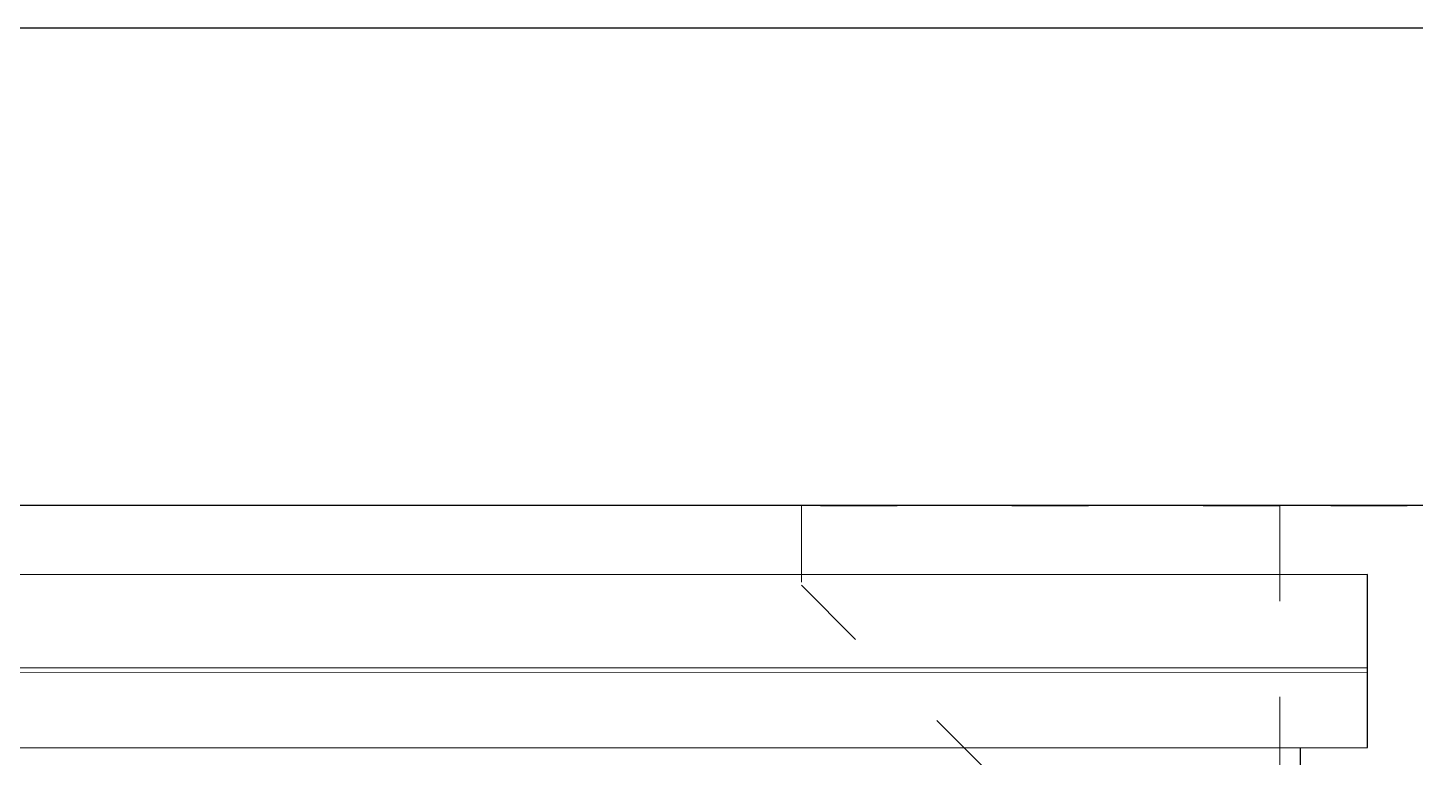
# Model space of a CAD drawing. Header units: millimetres. Extents: x 55614 to 110757, y -66981 to -47484.
# Drawn here: x 78049.7 to 78484.9, y -50120.8 to -49891.9 of the extents above; entities that cross this region are included whole.
import ezdxf

# ---------------------------------------------------------------- set-up
doc = ezdxf.new("R2010")
doc.units = ezdxf.units.MM
doc.linetypes.add('ACAD_ISO03W100', pattern=[30, 12, -18])
doc.layers.get('0').update_dxf_attribs({"lineweight": 15})
doc.layers.add('4212-98011_2_2_0', color=7, linetype='Continuous')
doc.layers.add('4212-Y040801_1_1_0', color=7, linetype='Continuous')
doc.layers.add('THICK', color=7, linetype='Continuous', lineweight=0)

# ---------------------------------------------------------------- blocks, each defined once
blk = doc.blocks.new('RU67I6756')
at = {"color": 0, "linetype": 'Continuous'}
for p, q in [((25170.73, 16697.8), (24315.73, 16697.7)), ((25170.73, 16696.4), (24315.73, 16696.3))]:
    blk.add_line(p, q, dxfattribs=at)
at = {"layer": '4212-98011_2_2_0', "color": 0, "linetype": 'Continuous'}
blk.add_line((25149.73, 16665.67), (25149.73, 16672.75), dxfattribs=at)
at = {"layer": '4212-Y040801_1_1_0', "color": 0, "linetype": 'Continuous'}
for p, q in [((25170.72, 16727.04), (24315.72, 16726.94)), ((25170.73, 16672.76), (25170.72, 16727.04)), ((24315.73, 16672.66), (25170.73, 16672.76))]:
    blk.add_line(p, q, dxfattribs=at)
blk = doc.blocks.new('DFHYTYHTRER')
at = {"layer": 'THICK', "linetype": 'ACAD_ISO03W100', "ltscale": 2}
for points in [[(1864.75, -31367.77), (1964.75, -31367.77), (1964.75, -33889.77), (1864.75, -33889.77)], [(1964.75, -31367.77), (2114.75, -31367.77), (2114.75, -31392.77), (1989.75, -31517.77), (1964.75, -31517.77)]]:
    blk.add_lwpolyline(points, close=True, dxfattribs=at)

msp = doc.modelspace()

# ---------------------------------------------------------------- linework, layer by layer
at = {"layer": 'THICK', "lineweight": -3}
msp.add_lwpolyline([(73855.372, -50041.855), (73855.372, -49978.855), (73816.372, -49978.855), (73816.372, -49891.855), (79518.372, -49891.855), (79518.372, -49978.855), (79542.372, -49978.855), (79542.372, -50041.855)], close=True, dxfattribs=at)

# ---------------------------------------------------------------- block references
at = {"layer": 'THICK', "lineweight": -3, "xscale": -1}
msp.add_blockref('DFHYTYHTRER', (80407.123, -18674.088), dxfattribs=at)
at = {"layer": 'THICK', "lineweight": -3}
msp.add_blockref('RU67I6756', (53299.141, -66790.529), dxfattribs=at)

doc.saveas('drawing.dxf')
